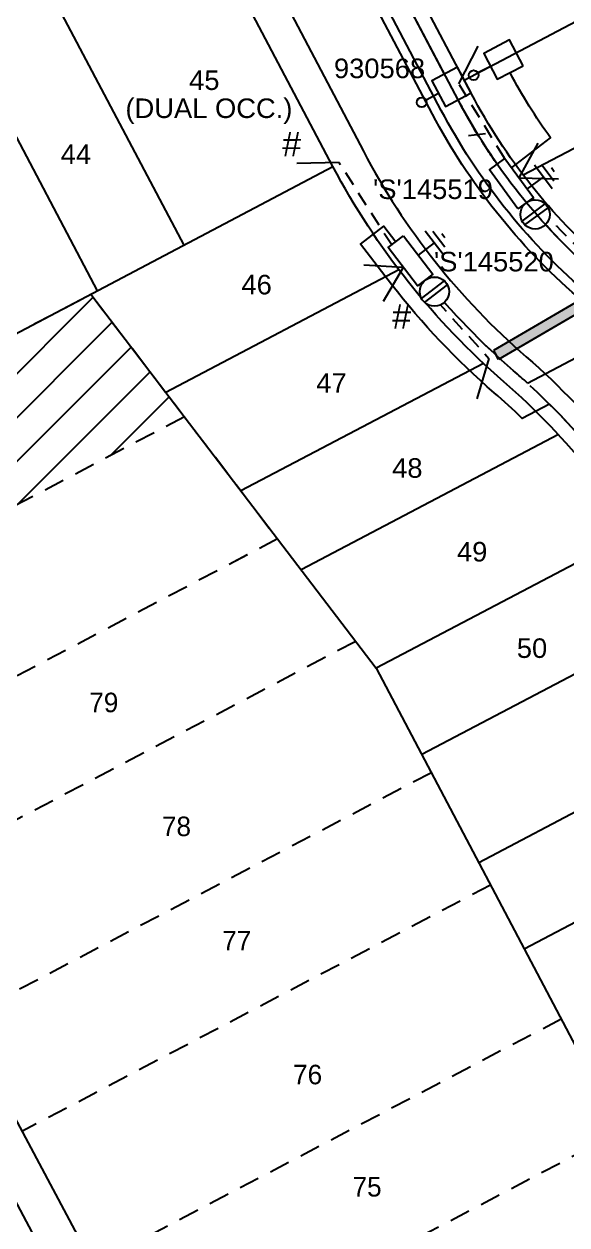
# Model space of a CAD drawing. Header units: metres. Extents: x 303535 to 303956, y 6270025 to 6270431.
# Drawn here: x 303647.6 to 303703.1, y 6270176.6 to 6270299.5 of the extents above; entities that cross this region are included whole.
import ezdxf
from ezdxf.enums import TextEntityAlignment as Align

# ---------------------------------------------------------------- set-up
doc = ezdxf.new("R2010")
doc.units = ezdxf.units.M
doc.header["$LTSCALE"] = 0.7
for name, pattern in [('Cable Exist OH', [1, 1, 0]), ('Dash', [5, 3, -2]), ('IE Trench LV', [6.5, 5, -1.5])]:
    doc.linetypes.add(name, pattern=pattern)
doc.layers.get('0').update_dxf_attribs({"color": 6})
for name, color, linetype in [('_User Miscellaneous1', 3, 'Continuous'), ('_User Miscellaneous11', 7, 'Continuous'), ('_User Miscellaneous4', 7, 'Continuous'), ('_User Miscellaneous7', 150, 'Continuous'), ('_User Miscellaneous8', 7, 'Continuous'), ('Cadastre Developer_SP_NEW', 4, 'Continuous'), ('Cadastre Roads_SP_NEW', 8, 'Continuous'), ('Duct_SP_NEW', 2, 'Continuous'), ('Equip_LV_NEW', 5, 'Continuous'), ('Mains_HV_NEW_U72', 2, 'Continuous'), ('Mains_LV_NEW_R6', 2, 'Continuous'), ('Mains_LV_NEW_T84', 2, 'Continuous'), ('Services_SP_NEW_UG', 2, 'Continuous'), ('SupportsUG_SP_LV_NEW', 2, 'Continuous'), ('SupportsUG_SP_LV_SL_NEW', 2, 'Continuous'), ('Trench_SP_NEW', 2, 'Continuous')]:
    doc.layers.add(name, color=color, linetype=linetype)
doc.layers.add('_User Miscellaneous5', color=7, linetype='Continuous', lineweight=35)
doc.layers.add('_User Notes', color=7, linetype='Continuous', plot=False)
doc.styles.add('ARIAL', font='arial.ttf', dxfattribs={"height": 2})
doc.styles.add('dotfont', font='dotfont.shx')
doc.styles.add('POLE_LABEL', font='arial.ttf')
doc.styles.add('SL_LABEL', font='arial.ttf')
doc.styles.get("Standard").update_dxf_attribs({"font": 'arial.ttf'})
doc.styles.add('style1', font='iso3098b.shx')
doc.linetypes.add('Cable New UG', pattern='A,8,-1,["x",style1,S=3.5,R=0,X=0.35,Y=-1],-3.5', length=12.5)
doc.linetypes.add('Cable Z', pattern='A,8,-1,["Z",Standard,S=2.5,R=0,X=0.35,Y=-1.25],-3.5', length=12.5)
doc.linetypes.add('IE Trench HV', pattern='A,8,-2,["/",style1,S=2.5,R=0,X=0.1,Y=-1],-4.5', length=14.5)

# ---------------------------------------------------------------- blocks, each defined once
blk = doc.blocks.new('*U86')
at = {"lineweight": -3}
blk.add_lwpolyline([(-1.92, 2.94), (2.92, 1.94), (2.53, 0), (-2.32, 1)], close=True, dxfattribs=at)
for tag, flags, p in [('STREET_CODE', 9, (1.5, 3.5)), ('OWNED_BY', 9, (1.5, 3.3)), ('OPERATED_BY', 9, (1.5, 3.1)), ('STATE', 9, (1.5, 2.7)), ('SUPPORT_TYPE', 9, (1.5, 2.5)), ('MAINTAINED_BY', 9, (1.5, 2.9)), ('SUBURB', 9, (1.5, 1.7)), ('STREETNAME', 9, (1.5, 1.5)), ('USAGE', 9, (1.5, 2.3)), ('LEGEND', 9, (1.5, 2.1)), ('PARENT', 9, (1.5, 1.9)), ('LOCATION', 9, (1.5, 1.3)), ('Z', 1, (1.5, 0.9)), ('NOTES', 9, (1.5, 1.1))]:
    blk.add_attdef(tag, text='', height=0.2, dxfattribs=dict(flags=flags)).set_placement(p, align=Align.MIDDLE_LEFT)
at = {"layer": '_User Miscellaneous4', "style": 'ARIAL', "flags": 8}
blk.add_attdef('ASSET_NUM', text='', height=2, dxfattribs=at).set_placement((2, 5.5), align=Align.MIDDLE_LEFT)
blk = doc.blocks.new('*U81')
at = {"lineweight": -3}
blk.add_lwpolyline([(-2.86, 2.04), (2.02, 2.87), (2.35, 0.92), (-2.53, 0.08)], close=True, dxfattribs=at)
for tag, flags, p in [('STREET_CODE', 9, (1.5, 3.5)), ('OWNED_BY', 9, (1.5, 3.3)), ('OPERATED_BY', 9, (1.5, 3.1)), ('STATE', 9, (1.5, 2.7)), ('SUPPORT_TYPE', 9, (1.5, 2.5)), ('MAINTAINED_BY', 9, (1.5, 2.9)), ('SUBURB', 9, (1.5, 1.7)), ('STREETNAME', 9, (1.5, 1.5)), ('USAGE', 9, (1.5, 2.3)), ('LEGEND', 9, (1.5, 2.1)), ('PARENT', 9, (1.5, 1.9)), ('LOCATION', 9, (1.5, 1.3)), ('Z', 1, (1.5, 0.9)), ('NOTES', 9, (1.5, 1.1))]:
    blk.add_attdef(tag, text='', height=0.2, dxfattribs=dict(flags=flags)).set_placement(p, align=Align.MIDDLE_LEFT)
at = {"layer": '_User Miscellaneous4', "style": 'ARIAL', "flags": 8}
blk.add_attdef('ASSET_NUM', text='', height=2, dxfattribs=at).set_placement((2, 5.5), align=Align.MIDDLE_LEFT)
blk = doc.blocks.new('A$C1B2C29DD')
at = {"layer": 'Services_SP_NEW_UG', "color": 2, "flags": 128}
for points in [[(0, 0), (-2.1, 3.44)], [(0, 0), (2.1, 3.44)]]:
    blk.add_lwpolyline(points, dxfattribs=at)
blk = doc.blocks.new('*U82')
at = {"layer": 'Services_SP_NEW_UG', "color": 2, "flags": 128}
blk.add_lwpolyline([(12.56, 0.29), (14.49, 4.15)], dxfattribs=at)
at = {"layer": 'Services_SP_NEW_UG', "color": 2, "linetype": 'Dash', "ltscale": 0.7, "flags": 128}
blk.add_lwpolyline([(2.53, -0.54), (12.56, 0.29)], dxfattribs=at)
blk = doc.blocks.new('*U83')
at = {"layer": 'Services_SP_NEW_UG', "color": 2, "flags": 128}
blk.add_lwpolyline([(-12.32, -3.92), (-15.4, -0.9)], dxfattribs=at)
at = {"layer": 'Services_SP_NEW_UG', "color": 2, "linetype": 'Dash', "ltscale": 0.7, "flags": 128}
blk.add_lwpolyline([(-2.21, -1.34), (-12.32, -3.92)], dxfattribs=at)
blk = doc.blocks.new('*U92')
at = {"layer": 'Services_SP_NEW_UG', "color": 2, "flags": 128}
blk.add_lwpolyline([(-11.32, -1.49), (-13.81, 2.04)], dxfattribs=at)
at = {"layer": 'Services_SP_NEW_UG', "color": 2, "linetype": 'Dash', "ltscale": 0.7, "flags": 128}
blk.add_lwpolyline([(-2.42, -0.91), (-11.32, -1.49)], dxfattribs=at)
blk = doc.blocks.new('Earth')
for p, q in [((0, -2.04), (0, 0)), ((-1.5, -2.04), (1.5, -2.04)), ((-1, -2.64), (1, -2.64)), ((-0.25, -3.24), (0.25, -3.24))]:
    blk.add_line(p, q)
blk = doc.blocks.new('*U148')
blk.add_wipeout([(-1.06, -0.44), (-1.18, -0.58), (-1.29, -0.74), (-1.37, -0.91), (-1.43, -1.08), (-1.48, -1.27), (-1.49, -1.45), (-1.49, -1.64), (-1.46, -1.83), (-1.41, -2.01), (-1.33, -2.18), (-1.24, -2.34), (-1.12, -2.49), (-0.99, -2.62), (-0.84, -2.74), (-0.68, -2.83), (-0.51, -2.91), (-0.33, -2.96), (-0.14, -2.99), (0.05, -2.99), (0.23, -2.98), (0.42, -2.93), (0.59, -2.87), (0.76, -2.79), (0.92, -2.68), (1.06, -2.56), (1.18, -2.42), (1.29, -2.26), (1.37, -2.09), (1.43, -1.92), (1.48, -1.73), (1.49, -1.55), (1.49, -1.36), (1.46, -1.17), (1.41, -0.99), (1.33, -0.82), (1.24, -0.66), (1.12, -0.51), (0.99, -0.38), (0.84, -0.26), (0.68, -0.17), (0.51, -0.09), (0.33, -0.04), (0.14, -0.01), (-0.05, -0.01), (-0.23, -0.02), (-0.42, -0.07), (-0.59, -0.13), (-0.76, -0.21), (-0.92, -0.32)])
for p, q in [((-1.48, -1.25), (1.48, -1.25)), ((-1.48, -1.75), (1.48, -1.75))]:
    blk.add_line(p, q)
blk.add_circle((0, -1.5), 1.5)
for tag, flags, p in [('ACTUAL_STATUS', 9, (1.5, 0)), ('CONSTRUCTED_VOLTAGE', 9, (1.5, -0.2)), ('OPERATING_VOLTAGE', 9, (1.5, -0.6)), ('ORIENTATION', 9, (1.5, -0.8)), ('STATE', 9, (1.5, -1)), ('SWITCH_TYPE', 9, (1.5, -1.2)), ('NO_PHASES', 9, (1.5, -0.4)), ('OWNED_BY', 9, (1.5, -1.8)), ('OPERATED_BY', 9, (1.5, -2)), ('USAGE', 9, (1.5, -1.4)), ('NOTES', 9, (1.5, -1.6)), ('MAINTAINED_BY', 9, (1.5, -2.2)), ('NUMBER_OF_PHASES', 9, (1.5, -2.4)), ('TYPE', 9, (1.5, -2.6)), ('Z', 1, (1.5, -2.8))]:
    blk.add_attdef(tag, text='', height=0.2, dxfattribs=dict(flags=flags)).set_placement(p, align=Align.MIDDLE_LEFT)
blk = doc.blocks.new('*U49')
at = {"layer": '_User Miscellaneous7', "lineweight": -3}
blk.add_lwpolyline([(0, -3.03), (0, -1.58)], dxfattribs=at)
blk.add_lwpolyline([(-1.49, -6), (1.49, -6), (1.49, -3.03), (-1.49, -3.03)], close=True, dxfattribs=at)
blk.add_circle((0, -1.08), 0.5, dxfattribs=at)
at = {"layer": '_User Miscellaneous8', "color": 2, "lineweight": -3}
blk.add_lwpolyline([(-1.49, 0), (1.49, 0), (1.49, 2.97), (-1.49, 2.97)], close=True, dxfattribs=at)
at = {"style": 'POLE_LABEL', "flags": 9}
blk.add_attdef('STRUCTURE_PLANT_NUMBER', text='', height=0.2, dxfattribs=at).set_placement((1.64, 1.73), align=Align.MIDDLE_LEFT)
for tag, flags, p in [('STREET_CODE', 9, (1.64, 1.49)), ('COLUMN_TYPE', 9, (1.64, 1.29)), ('OWNED_BY', 9, (1.64, 1.09)), ('OPERATED_BY', 9, (1.64, 0.89)), ('STATE', 9, (1.64, 0.49)), ('MAINTAINED_BY', 9, (1.64, 0.69)), ('USAGE', 9, (1.64, 0.29)), ('LEGEND', 9, (1.64, 0.09)), ('SUBURB', 9, (1.64, -0.31)), ('STREETNAME', 9, (1.64, -0.51)), ('Z', 1, (1.64, -1.31)), ('PARENT', 9, (1.64, -0.11)), ('LOCATION', 9, (1.64, -0.71)), ('NOTES', 9, (1.64, -0.91)), ('LABEL_ALIGNMENT', 9, (1.64, -1.11))]:
    blk.add_attdef(tag, text='', height=0.2, dxfattribs=dict(flags=flags)).set_placement(p, align=Align.MIDDLE_LEFT)
at = {"layer": '_User Miscellaneous5', "style": 'ARIAL', "flags": 8}
blk.add_attdef('ASSET_NUM', text='', height=2, dxfattribs=at).set_placement((2, 3.49), align=Align.MIDDLE_LEFT)
blk = doc.blocks.new('*U61')
at = {"layer": '_User Miscellaneous8', "color": 2}
blk.add_line((0, 0), (0, 1.45), dxfattribs=at)
blk.add_circle((0, 1.95), 0.5, dxfattribs=at)
for tag, p, flags in [('Z', (0, 0), 1), ('OPERATED_BY', (0, -9.61), 9)]:
    blk.add_attdef(tag, p, '', height=0.2, dxfattribs=dict(flags=flags))
at = {"style": 'SL_LABEL', "flags": 9}
blk.add_attdef('STREET_CODE', text='', height=0.2, dxfattribs=at).set_placement((0, -0.2), align=Align.MIDDLE_LEFT)
at = {"flags": 9}
for tag, p in [('CONSTRUCTED_VOLTAGE', (0, -0.4)), ('CONTROL_TYPE', (0, -0.6)), ('LANTERN_PURPOSE', (0, -0.8)), ('LANTERN_TYPE', (0, -1)), ('NO_PHASES', (0, -1.2)), ('OPERATING_VOLTAGE', (0, -1.4)), ('ORIENTATION', (0, -1.6)), ('OWNED_BY', (0, -1.8)), ('STATE', (0, -2)), ('CEXIST', (0, -2.4)), ('USAGE', (0, -2.2)), ('CNEW', (0, -2.6)), ('CNUMBER', (0, -2.8)), ('CREMOVE', (0, -3)), ('CREPLACE', (0, -3.2)), ('LKINGHEIGHT', (0, -3.4)), ('LBRACKET', (0, -3.6)), ('LBRACKETVOCAB', (0, -3.8)), ('LCATEGORY', (0, -4)), ('LCHARGE1', (0, -4.2)), ('LCHARGE1PERCENT', (0, -4.4)), ('LCHARGE2', (0, -4.6)), ('LCHARGE2PERCENT', (0, -4.8)), ('LCHARGE3', (0, -5)), ('LCHARGE3PERCENT', (0, -5.2)), ('LEXIST', (0, -5.4)), ('LLAMP', (0, -5.6)), ('LLAMPVOCAB', (0, -5.8)), ('LMAST', (0, -6)), ('LMASTVOCAB', (0, -6.2)), ('LNEW', (0, -6.4)), ('LANTNUMBER', (0, -6.6)), ('LOUTREACH', (0, -7)), ('LOUTREACHVOCAB', (0, -7.2)), ('LRATECODE', (0, -7.4)), ('SUBURB', (0, -8.6)), ('LREMOVE', (0, -7.6)), ('LREPLACE', (0, -7.8)), ('LTYPE', (0, -8)), ('LTYPEVOCAB', (0, -8.2)), ('LEGEND', (0, -8.4)), ('STREETNAME', (0, -8.8)), ('LOCATION', (0, -9)), ('NOTES', (0, -9.2)), ('MAINTAINED_BY', (0, -9.86))]:
    blk.add_attdef(tag, text='', height=0.2, dxfattribs=at).set_placement(p, align=Align.MIDDLE_LEFT)
at = {"layer": '_User Notes', "style": 'SL_LABEL', "flags": 8}
blk.add_attdef('ASSET_NUM', text='', height=2.5, dxfattribs=at).set_placement((2, 2), align=Align.MIDDLE_LEFT)
at = {"layer": '_User Notes', "flags": 8}
blk.add_attdef('LNUMBER', text='', height=2.5, dxfattribs=at).set_placement((1.2, -2.8), align=Align.MIDDLE_LEFT)

msp = doc.modelspace()

# ---------------------------------------------------------------- hatches: boundary and pattern name
at = {"layer": '_User Miscellaneous11'}
h = msp.add_hatch(color=256, dxfattribs=at)
h.dxf.hatch_style = 1
h.paths.add_polyline_path([(303707.9, 6270272.08), (303707.38, 6270272.99), (303695.6, 6270266.08), (303696.11, 6270265.17)])
h = msp.add_hatch(dxfattribs=at)
h.set_pattern_fill('ANSI31', color=3)
h.paths.add_polyline_path([(303654.42, 6270271.86), (303663.99, 6270259.31), (303620.61, 6270236.48), (303613.33, 6270250.16)])
h.paths.add_polyline_path([(303637.16, 6270253.06), (303640.02, 6270253.06), (303640.02, 6270255.76), (303637.16, 6270255.76)], flags=16)

# ---------------------------------------------------------------- linework, layer by layer
at = {"layer": 'Cadastre Developer_SP_NEW'}
for p, q in [((303692.61, 6270293.77), (303754.52, 6270326.45)), ((303698.64, 6270284.06), (303759.82, 6270316.36)), ((303650.07, 6270303.12), (303663.93, 6270276.87)), ((303641.23, 6270298.46), (303655.08, 6270272.2)), ((303613.33, 6270250.16), (303679.18, 6270284.93)), ((303685.92, 6270274.35), (303662.09, 6270261.8)), ((303654.42, 6270271.86), (303683.61, 6270233.58)), ((303694.57, 6270264.77), (303669.77, 6270251.72)), ((303702.23, 6270257.5), (303675.92, 6270243.66)), ((303709.96, 6270247.44), (303683.61, 6270233.58)), ((303714.81, 6270238.7), (303688.26, 6270224.73)), ((303683.61, 6270233.58), (303747.56, 6270112.04)), ((303720.63, 6270227.64), (303694.08, 6270213.67)), ((303725.29, 6270218.79), (303698.74, 6270204.82))]:
    msp.add_line(p, q, dxfattribs=at)
at = {"layer": 'Cadastre Developer_SP_NEW', "flags": 128}
for points in [[(303714.54, 6270337.15, -0.077875), (303737.96, 6270345.19, -0.182963), (303741.86, 6270344.46, -0.127361), (303748.8, 6270337.22), (303799.62, 6270240.73), (303853.2, 6270138.93), (303851.1, 6270132.17), (303806.89, 6270108.83), (303800.14, 6270110.92), (303726.92, 6270250.04, 0.093335), (303707.14, 6270274.98, -0.093335), (303693.34, 6270292.38), (303681.84, 6270314.24), (303683.93, 6270321)], [(303660.94, 6270308.86), (303603.81, 6270278.7), (303601.74, 6270271.96), (303658.09, 6270166.02), (303712.12, 6270064.46), (303718.91, 6270062.39), (303783.89, 6270096.69), (303785.99, 6270103.45), (303712.76, 6270242.59, 0.093335), (303696.66, 6270262.89, -0.093335), (303679.18, 6270284.93), (303667.69, 6270306.77), (303660.94, 6270308.86)]]:
    msp.add_lwpolyline(points, format="xyb", close=True, dxfattribs=at)
at = {"layer": 'Cadastre Developer_SP_NEW', "linetype": 'Dash', "flags": 128}
for points in [[(303663.99, 6270259.31), (303620.61, 6270236.48)], [(303673.52, 6270246.81), (303627.89, 6270222.79)], [(303681.51, 6270236.32), (303633.99, 6270211.31)], [(303689.25, 6270222.88), (303641.27, 6270197.63)], [(303695.3, 6270211.38), (303647.38, 6270186.16)], [(303702.52, 6270197.66), (303654.66, 6270172.47)], [(303708.57, 6270186.16), (303660.76, 6270160.99)]]:
    msp.add_lwpolyline(points, dxfattribs=at)
at = {"layer": 'Cadastre Roads_SP_NEW', "flags": 128}
for points in [[(303841.96, 6270123.39), (303808.34, 6270105.64, -0.414842), (303796.84, 6270109.2), (303723.8, 6270248.31, 0.093335), (303704.84, 6270272.25, -0.093335), (303690.26, 6270290.67), (303675.48, 6270318.81, -0.41384), (303679.05, 6270330.28)], [(303656.04, 6270318.16, -0.414588), (303667.53, 6270314.59), (303682.29, 6270286.49, 0.093335), (303698.94, 6270265.45, -0.093335), (303715.83, 6270244.12), (303788.9, 6270104.97, -0.413586), (303785.34, 6270093.5), (303719.11, 6270058.54, -0.370546), (303709.19, 6270061.26)], [(303598.62, 6270287.91), (303598.62, 6270287.91, 0.415057), (303595.07, 6270276.41), (303648.4, 6270175.87)]]:
    msp.add_lwpolyline(points, format="xyb", dxfattribs=at)
at = {"layer": 'Defpoints', "linetype": 'Dash', "flags": 128}
msp.add_lwpolyline([(303654.42, 6270271.86), (303673.52, 6270246.81), (303627.89, 6270222.79), (303613.33, 6270250.16), (303654.42, 6270271.86)], dxfattribs=at)
at = {"layer": 'Duct_SP_NEW'}
for p, q in [((303707.38, 6270272.98), (303695.59, 6270266.08)), ((303707.9, 6270272.08), (303696.12, 6270265.18)), ((303695.59, 6270266.08), (303695.86, 6270265.63)), ((303696.12, 6270265.18), (303695.86, 6270265.63))]:
    msp.add_line(p, q, dxfattribs=at)
at = {"layer": 'Mains_LV_NEW_R6', "color": 2, "linetype": 'Cable Z', "flags": 128}
msp.add_lwpolyline([(303697.45, 6270284.8), (303701.42, 6270287.87, -0.035051), (303697.32, 6270294.48), (303697.29, 6270294.55)], format="xyb", dxfattribs=at)
at = {"layer": 'Mains_LV_NEW_T84', "color": 2, "linetype": 'Cable New UG', "flags": 128}
for points in [[(303695.97, 6270285.17, -0.031001), (303692.01, 6270291.68), (303680.22, 6270314.09), (303682.68, 6270322.04), (303692.73, 6270327.34)], [(303708.92, 6270271.35, 0.011026), (303706.16, 6270273.85, -0.041969), (303698.96, 6270281.23)], [(303707.14, 6270254.03, 0.030756), (303701.32, 6270260.61), (303698.53, 6270259.14, 0.014131), (303695.68, 6270261.76, -0.049376), (303685.18, 6270272.85), (303682.01, 6270276.98), (303684.39, 6270278.81), (303685.6, 6270277.22)], [(303699.07, 6270262.76, 0.006676), (303697.64, 6270264.02, -0.043492), (303688.64, 6270273.31)]]:
    msp.add_lwpolyline(points, format="xyb", dxfattribs=at)
msp.add_lwpolyline([(303699.07, 6270262.76), (303728.43, 6270278.25)], dxfattribs=at)
at = {"layer": 'Services_SP_NEW_UG', "color": 2, "linetype": 'Dash', "ltscale": 0.7, "flags": 128}
msp.add_lwpolyline([(303710.22, 6270271.14, 0.014198), (303706.65, 6270274.42, -0.041816), (303699.57, 6270281.68, -0.041816)], format="xyb", dxfattribs=at)
at = {"layer": 'Trench_SP_NEW', "linetype": 'IE Trench HV', "flags": 128}
for points in [[(303690.59, 6270294.39), (303680.22, 6270314.09), (303682.68, 6270322.04), (303692.73, 6270327.34)], [(303693.03, 6270288.11), (303694.77, 6270288.31)]]:
    msp.add_lwpolyline(points, dxfattribs=at)
for points in [[(303693.53, 6270288.97, -0.012613), (303692.01, 6270291.68), (303691.97, 6270291.76)], [(303695.97, 6270285.17, -0.011574), (303694.4, 6270287.55, -0.011574)], [(303722.51, 6270254.71, 0.074888), (303706.16, 6270273.85, -0.041969), (303698.96, 6270281.23)]]:
    msp.add_lwpolyline(points, format="xyb", dxfattribs=at)
at = {"layer": 'Trench_SP_NEW', "linetype": 'IE Trench LV', "flags": 128}
msp.add_lwpolyline([(303714.99, 6270241.59), (303714.09, 6270243.29, 0.093335), (303697.64, 6270264.02, -0.043492), (303688.64, 6270273.31)], format="xyb", dxfattribs=at)

# ---------------------------------------------------------------- block references
at = {"layer": 'Equip_LV_NEW', "linetype": 'Cable Exist OH', "lineweight": 0, "rotation": 127.5027854133428}
msp.add_blockref('Earth', (303687.9, 6270275.86), dxfattribs=at)
at = {"layer": 'Services_SP_NEW_UG'}
for name, p, rotation in [('*U92', (303698.64, 6270284.06), 297.7555555649713), ('*U82', (303685.92, 6270274.35), 117.755555545344), ('*U83', (303685.92, 6270274.35), 117.7555555455307)]:
    msp.add_blockref(name, p, dxfattribs=dict(at, rotation=rotation))
at = {"layer": 'Services_SP_NEW_UG', "color": 2}
for p, rotation in [((303698.22, 6270283.76), 300.0276681571275), ((303686.37, 6270274.58), 117.7555555130568)]:
    msp.add_blockref('A$C1B2C29DD', p, dxfattribs=dict(at, rotation=rotation))
at = {"layer": 'SupportsUG_SP_LV_NEW'}
ref = msp.add_blockref('*U86', (303698.64, 6270284.06), dxfattribs=dict(at, rotation=138.0061910734327))
ref.add_attrib('ASSET_NUM_001', "'S'145519", (303683.28, 6270281.6), dxfattribs={"layer": '_User Miscellaneous4', "height": 2, "style": 'ARIAL'})
ref = msp.add_blockref('*U81', (303685.92, 6270274.35), dxfattribs=dict(at, rotation=297.7555555472808))
ref.add_attrib('ASSET_NUM_001', "'S'145520", (303689.51, 6270274.19), dxfattribs={"layer": '_User Miscellaneous4', "height": 2, "style": 'ARIAL'})
at = {"layer": 'SupportsUG_SP_LV_SL_NEW', "ltscale": 0.5}
ref = msp.add_blockref('*U49', (303692.61, 6270293.77), dxfattribs=dict(at, rotation=117.7049038832122))
ref.add_attrib('ASSET_NUM_001', '930568', (303679.28, 6270293.97), dxfattribs={"layer": '_User Miscellaneous5', "height": 2, "style": 'ARIAL'})
at = {"layer": 'SupportsUG_SP_LV_SL_NEW', "ltscale": 0.5, "rotation": 117.7049038832122}
msp.add_blockref('*U61', (303689.98, 6270292.39), dxfattribs=at)

# ---------------------------------------------------------------- texts
at = {"layer": '_User Miscellaneous1', "color": 7, "insert": (303673.99, 6270288.48), "char_height": 2.5, "attachment_point": 1, "rotation": 0.1586, "style": 'ARIAL'}
msp.add_mtext_dynamic_manual_height_columns('{\\C3;#}', width=5, gutter_width=10, heights=[0], dxfattribs=at)
at = {"layer": 'Cadastre Developer_SP_NEW', "style": 'ARIAL'}
for s, p in [('45', (303664.47, 6270292.76)), ('(DUAL OCC.)', (303657.96, 6270289.89)), ('44', (303651.34, 6270285.18)), ('46', (303669.82, 6270271.84)), ('47', (303677.47, 6270261.77)), ('48', (303685.23, 6270253.07)), ('49', (303691.86, 6270244.5)), ('50', (303697.98, 6270234.63))]:
    msp.add_text(s, height=2, dxfattribs=at).set_placement(p)
at = {"layer": 'Cadastre Developer_SP_NEW', "color": 8, "style": 'dotfont'}
for s, p in [('79', (303654.26, 6270229.07)), ('78', (303661.69, 6270216.39)), ('77', (303667.85, 6270204.69)), ('76', (303675.1, 6270190.99)), ('75', (303681.18, 6270179.5))]:
    msp.add_text(s, height=2, dxfattribs=at).set_placement(p)

# ---------------------------------------------------------------- next in the draw order: block references
at = {"layer": 'Equip_LV_NEW', "linetype": 'Cable Exist OH', "lineweight": 0, "rotation": 36.41890919588559}
msp.add_blockref('*U148', (303698.96, 6270281.23), dxfattribs=at)

# ---------------------------------------------------------------- next in the draw order: linework, layer by layer
at = {"layer": 'Mains_HV_NEW_U72', "color": 2, "linetype": 'Cable New UG', "flags": 128}
for points in [[(303720.26, 6270271.85), (303709.74, 6270266.29, 0.023529), (303704.19, 6270271.58, -0.093335), (303689.36, 6270290.29), (303676.99, 6270313.79), (303680.18, 6270324.11), (303712.44, 6270341.13)], [(303718.86, 6270274.5), (303710.32, 6270269.99, 0.016795), (303706.16, 6270273.85, -0.093335), (303692.01, 6270291.68), (303680.22, 6270314.09), (303682.68, 6270322.04), (303713.65, 6270338.38)]]:
    msp.add_lwpolyline(points, format="xyb", dxfattribs=at)

# ---------------------------------------------------------------- next in the draw order: block references
at = {"layer": 'Equip_LV_NEW', "linetype": 'Cable Exist OH', "lineweight": 0, "rotation": 126.4189092098662}
msp.add_blockref('Earth', (303699.05, 6270282.65), dxfattribs=at)

# ---------------------------------------------------------------- next in the draw order: block references
at = {"layer": 'Equip_LV_NEW', "linetype": 'Cable Exist OH', "lineweight": 0, "rotation": 37.50278543908512}
msp.add_blockref('*U148', (303688.64, 6270273.31), dxfattribs=at)

# ---------------------------------------------------------------- next in the draw order: texts
at = {"layer": '_User Miscellaneous1', "color": 7, "insert": (303685.23, 6270270.83), "char_height": 2.5, "attachment_point": 1, "rotation": 0.1586, "style": 'ARIAL'}
msp.add_mtext_dynamic_manual_height_columns('{\\C3;#}', width=5, gutter_width=10, heights=[0], dxfattribs=at)

doc.saveas('drawing.dxf')
